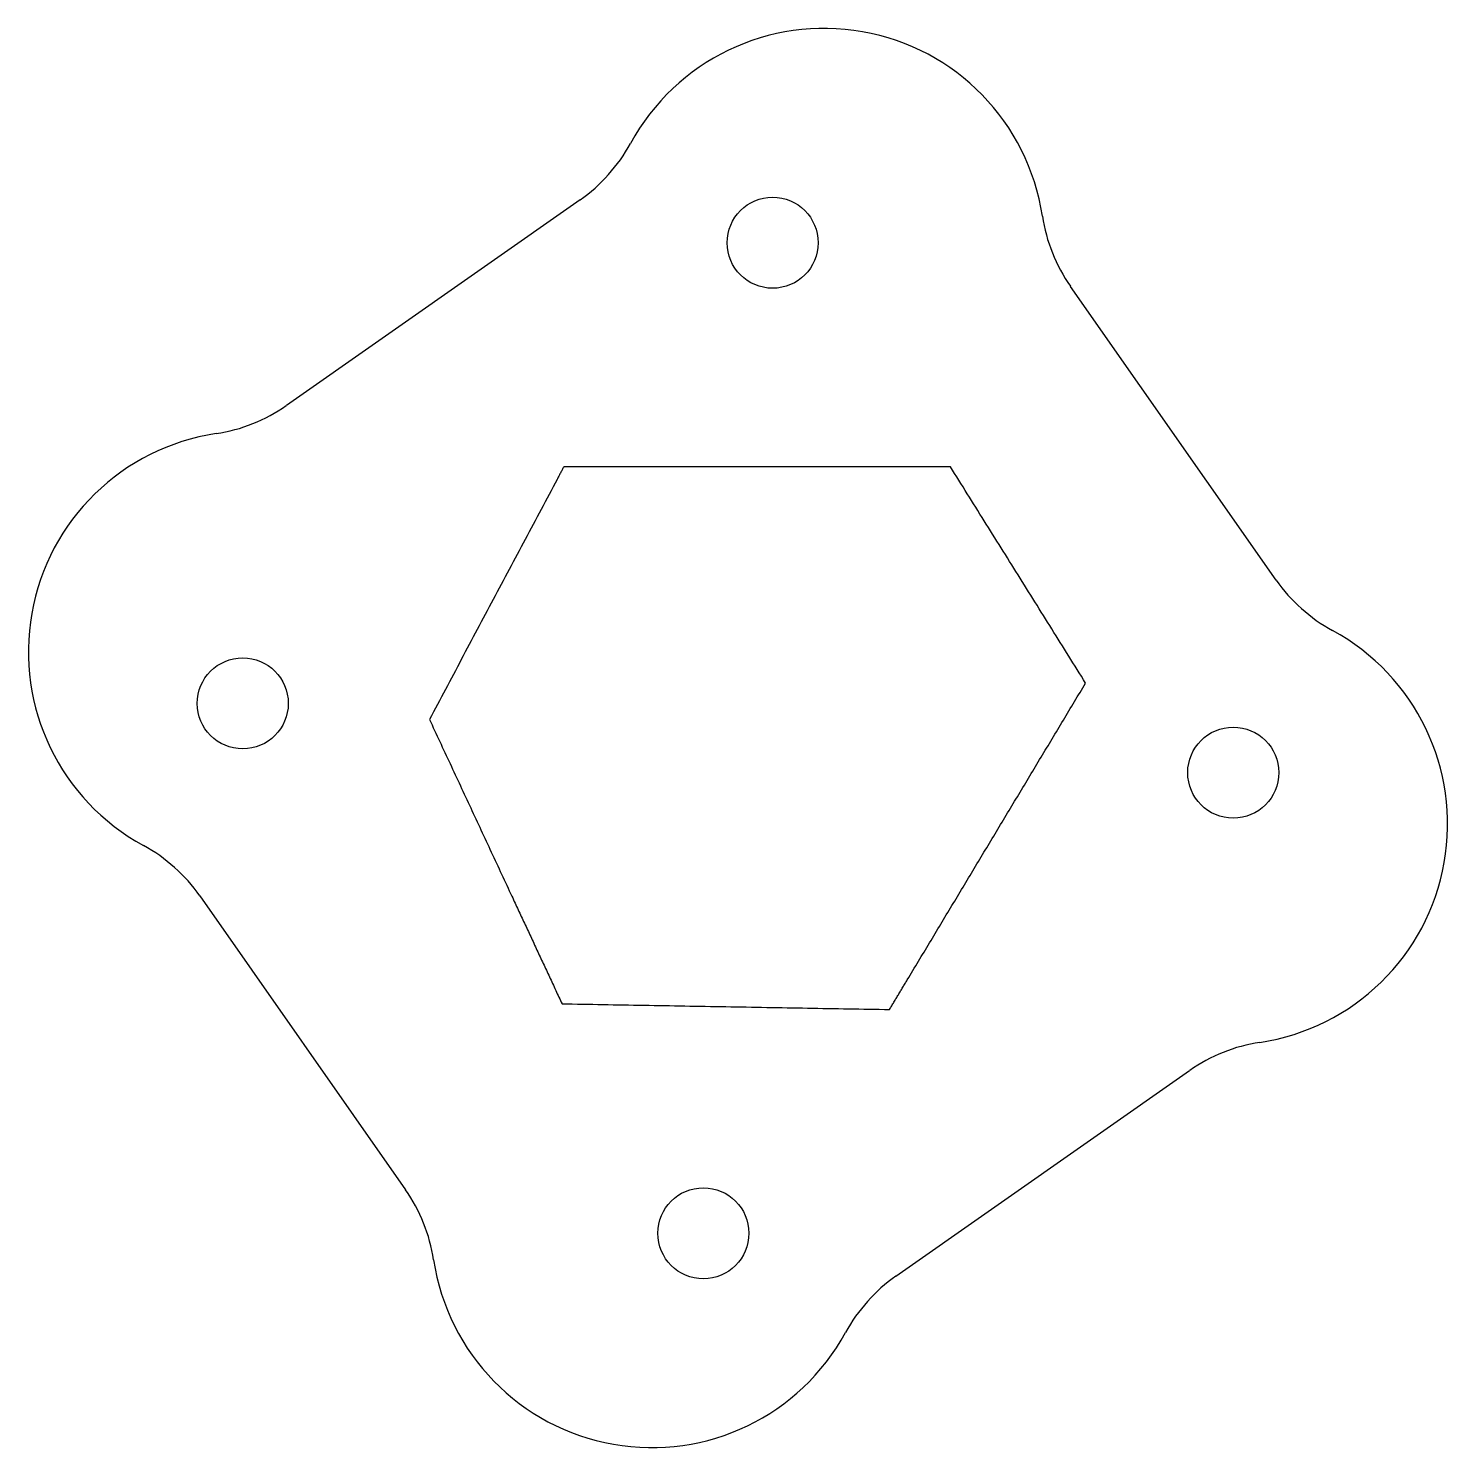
# Model space of a CAD drawing. Extents: x 122.8 to 174.2, y 79.3 to 130.7.
import ezdxf

# ---------------------------------------------------------------- set-up
doc = ezdxf.new("R2010")
doc.units = 0
doc.layers.add('View002', color=7, linetype='CONTINUOUS')

msp = doc.modelspace()

# ---------------------------------------------------------------- linework, layer by layer
at = {"layer": 'View002'}
for p, q in [((142.774, 124.51), (132.125, 117.054)), ((168.01, 110.726), (160.554, 121.375)), ((128.99, 99.2737), (136.446, 88.6248)), ((154.226, 85.4897), (164.875, 92.9462))]:
    msp.add_line(p, q, dxfattribs=at)
for centre in [(149.756, 122.956), (130.544, 106.256), (166.456, 103.744), (147.244, 87.0438)]:
    msp.add_circle(centre, 1.65, dxfattribs=at)
for centre, radius, start, end in [((151.626, 122.727), 8, 8.58616, 151.414), ((139.332, 129.425), 6, -55, -28.5862), ((165.469, 124.817), 6, -171.414, -145), ((128.683, 121.969), 6, -81.4138, -55), ((130.773, 108.126), 8, 98.5862, -118.586), ((172.925, 114.168), 6, -145, -118.586), ((166.227, 101.874), 8, -81.4138, 61.4138), ((124.075, 95.8323), 6, 35, 61.4138), ((168.317, 88.0312), 6, 98.5862, 125), ((131.531, 85.1833), 6, 8.58616, 35), ((145.374, 87.2735), 8, -171.414, -28.5862), ((157.668, 80.5747), 6, 125, 151.414)]:
    msp.add_arc(centre, radius, start, end, dxfattribs=at)
for points in [[(142.184, 114.836), (141.938, 114.372)], [(156.201, 114.836), (142.184, 114.836)], [(161.103, 106.991), (156.201, 114.836)], [(141.938, 114.372), (137.313, 105.674)], [(154.639, 96.2324), (161.103, 106.991)], [(137.313, 105.674), (140.303, 99.2606)], [(140.303, 99.2606), (142.12, 95.3646)], [(153.993, 95.1573), (154.639, 96.2324)], [(142.12, 95.3646), (153.993, 95.1573)]]:
    msp.add_open_spline(points, degree=1, dxfattribs=at)

doc.saveas('drawing.dxf')
